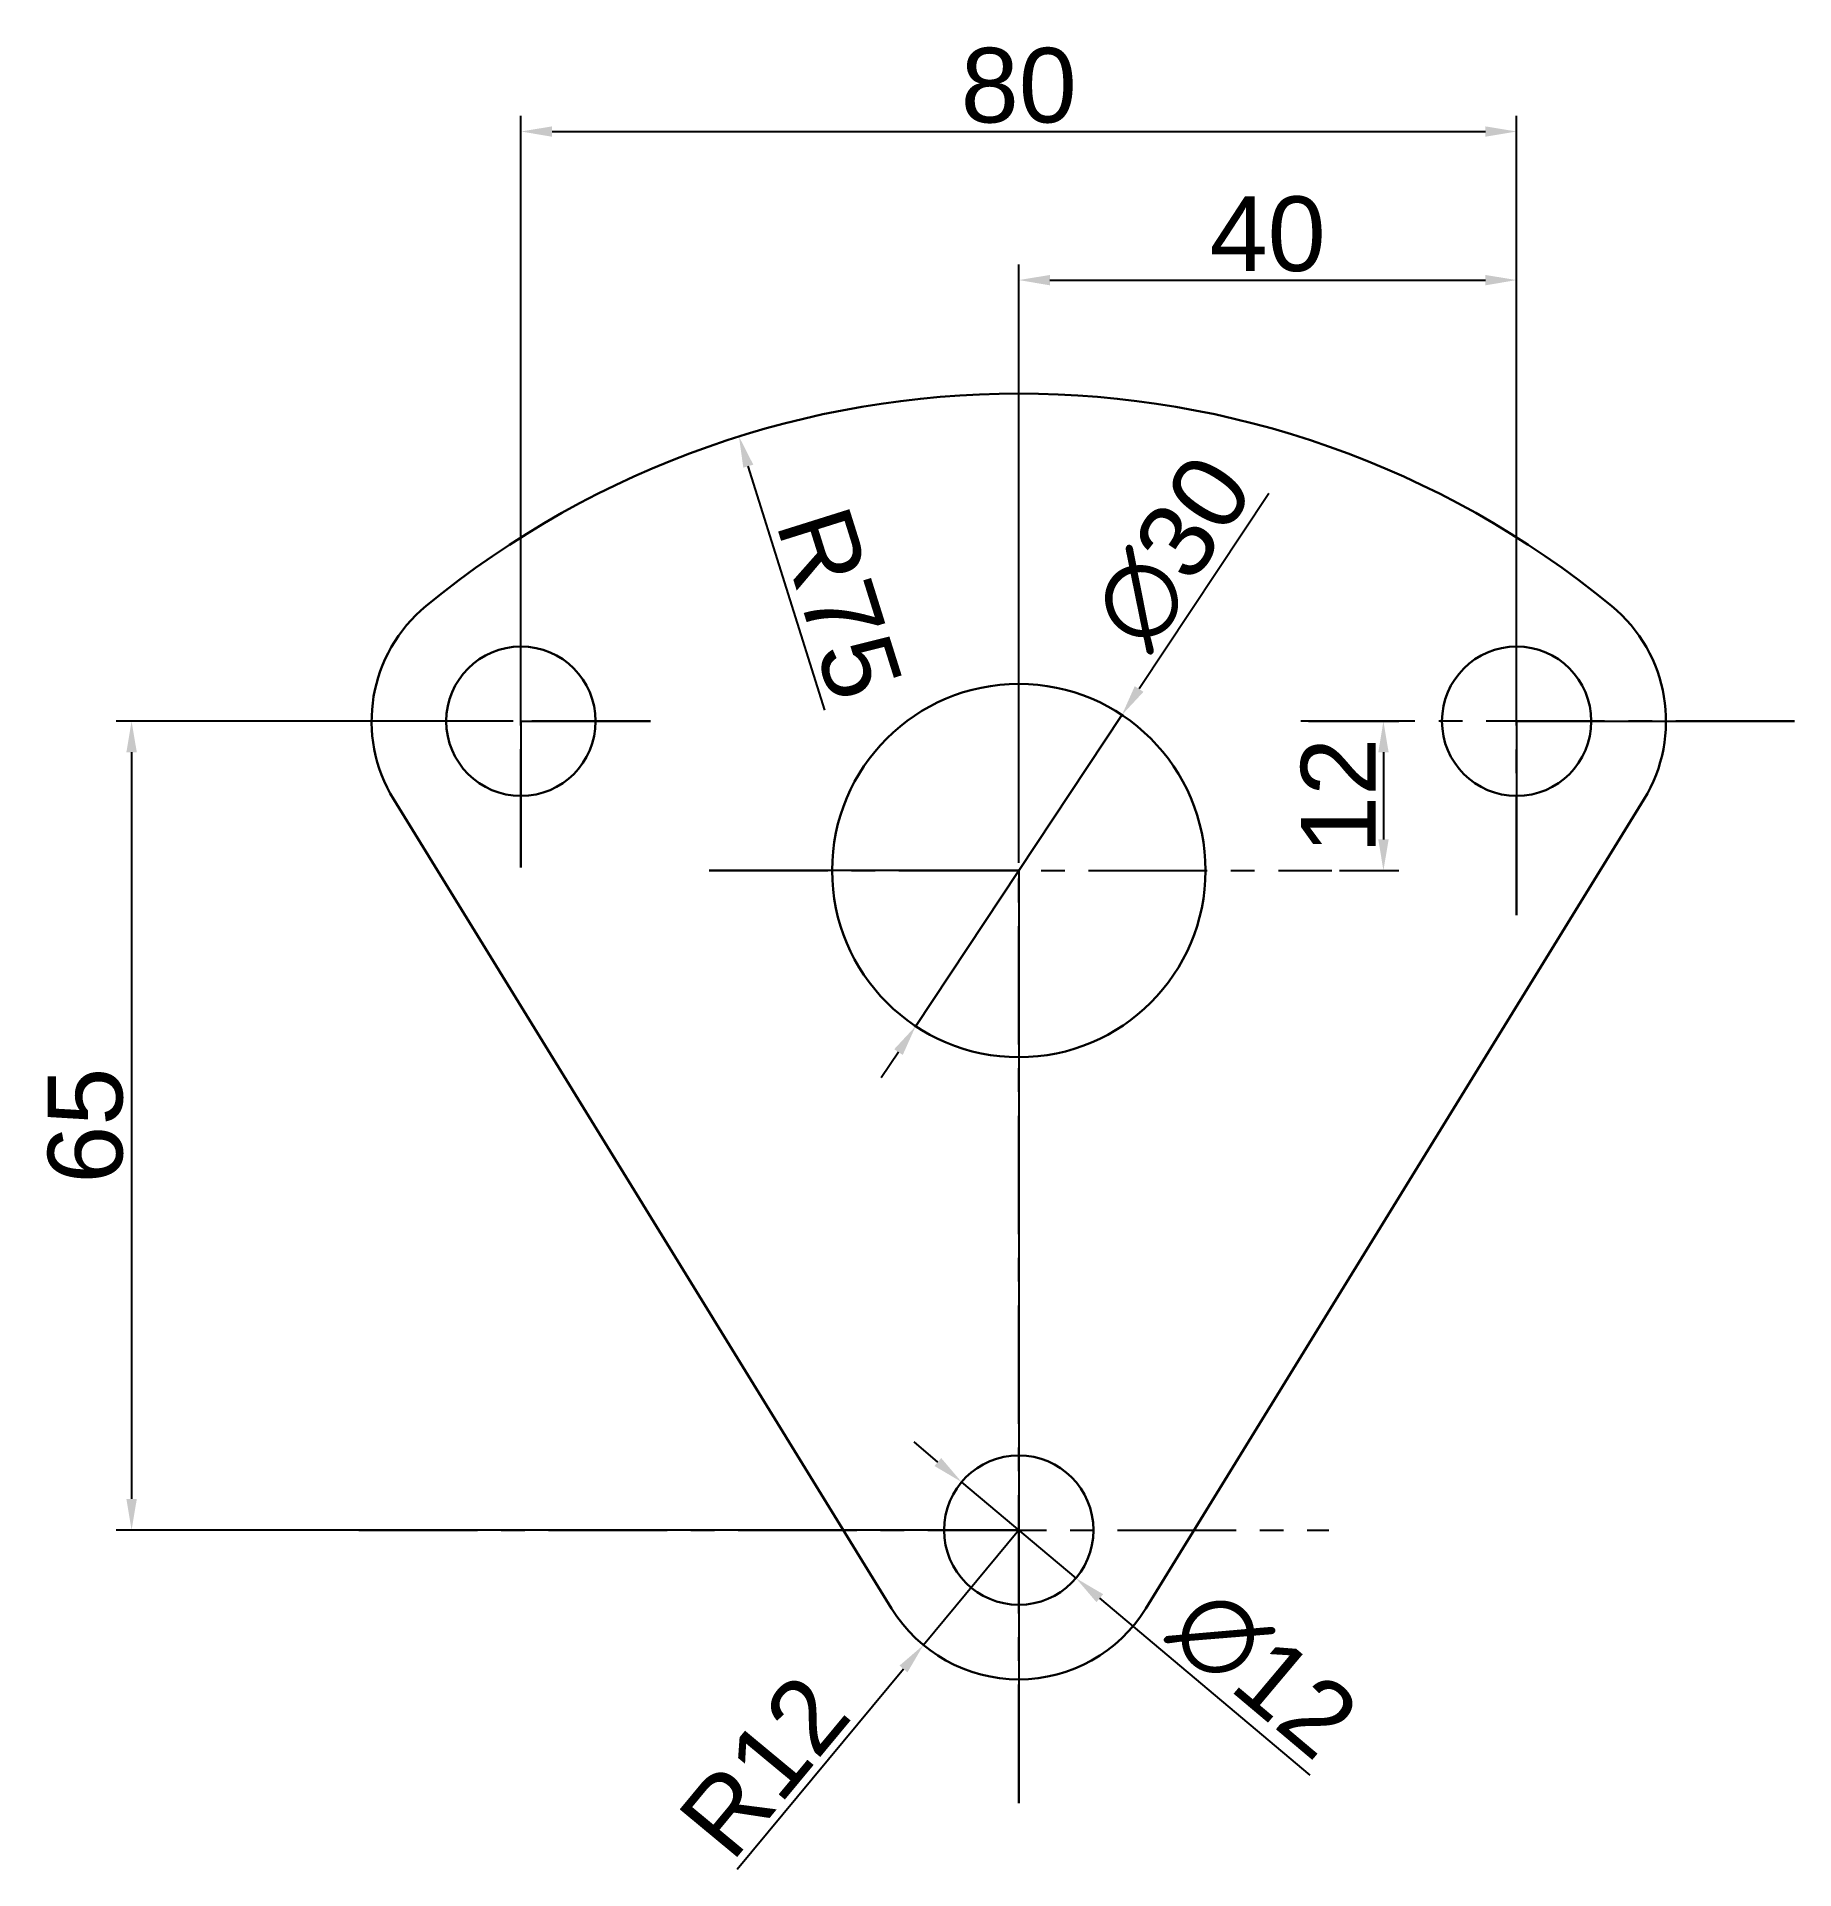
# Model space of a CAD drawing. Header units: millimetres. Extents: x 4054 to 4365, y 1605 to 1864.
# Drawn here: x 4054.1 to 4195.3, y 1716.4 to 1863.7 of the extents above; entities outside this region: 1.
import ezdxf

# ---------------------------------------------------------------- set-up
doc = ezdxf.new("R2010")
doc.units = ezdxf.units.MM
doc.header["$LTSCALE"] = 0.3
doc.linetypes.add('CENTER', pattern=[50.8, 31.75, -6.35, 6.35, -6.35])
doc.styles.get("Standard").update_dxf_attribs({"font": 'arial.ttf'})
doc.dimstyles.new('ISO-25', dxfattribs={"dimtxt": 6, "dimasz": 2.5, "dimexe": 1.25, "dimexo": 0.625, "dimtad": 1, "dimtxsty": 'Standard', "dimcen": 2.5, "dimadec": 0, "dimazin": 0, "dimtfac": 1, "dimtmove": 0, "dimatfit": 3, "dimfxl": 1, "dimarcsym": 0})

# ---------------------------------------------------------------- blocks, each defined once
blk = doc.blocks.new('*D1')
at = {"color": 0, "linetype": 'ByBlock', "lineweight": -2, "transparency": 16777216}
for p, q in [((4092.96, 1809.28), (4092.96, 1857.3)), ((4172.96, 1809.28), (4172.96, 1857.3)), ((4095.46, 1856.05), (4170.46, 1856.05))]:
    blk.add_line(p, q, dxfattribs=at)
at = {"color": 0, "linetype": 'ByBlock', "lineweight": 30, "transparency": 16777216}
for points in [[(4095.46, 1856.46), (4095.46, 1855.63), (4092.96, 1856.05)], [(4170.46, 1856.46), (4170.46, 1855.63), (4172.96, 1856.05)]]:
    blk.add_solid(points, dxfattribs=at)
at = {"layer": 'Defpoints', "color": 0, "linetype": 'ByBlock', "lineweight": 30, "transparency": 16777216}
for p in [(4172.96, 1856.05), (4092.96, 1808.66), (4172.96, 1808.66)]:
    blk.add_point(p, dxfattribs=at)
at = {"color": 0, "linetype": 'ByBlock', "transparency": 16777216, "insert": (4132.96, 1859.73), "char_height": 6, "attachment_point": 5}
blk.add_mtext('80', dxfattribs=at)
blk = doc.blocks.new('*D2')
at = {"color": 0, "linetype": 'ByBlock', "lineweight": -2, "transparency": 16777216}
for p, q in [((4132.96, 1797.28), (4132.96, 1845.36)), ((4172.96, 1809.28), (4172.96, 1845.36)), ((4135.46, 1844.11), (4170.46, 1844.11))]:
    blk.add_line(p, q, dxfattribs=at)
at = {"color": 0, "linetype": 'ByBlock', "lineweight": 30, "transparency": 16777216}
for points in [[(4135.46, 1844.52), (4135.46, 1843.69), (4132.96, 1844.11)], [(4170.46, 1844.52), (4170.46, 1843.69), (4172.96, 1844.11)]]:
    blk.add_solid(points, dxfattribs=at)
at = {"layer": 'Defpoints', "color": 0, "linetype": 'ByBlock', "lineweight": 30, "transparency": 16777216}
for p in [(4172.96, 1844.11), (4172.96, 1808.66), (4132.96, 1796.66)]:
    blk.add_point(p, dxfattribs=at)
at = {"color": 0, "linetype": 'ByBlock', "transparency": 16777216, "insert": (4152.96, 1847.79), "char_height": 6, "attachment_point": 5}
blk.add_mtext('40', dxfattribs=at)
blk = doc.blocks.new('*D3')
at = {"color": 0, "linetype": 'ByBlock', "lineweight": -2, "transparency": 16777216}
blk.add_line((4117.39, 1809.56), (4111.23, 1829.15), dxfattribs=at)
at = {"color": 0, "linetype": 'ByBlock', "lineweight": 30, "transparency": 16777216}
blk.add_solid([(4111.63, 1829.28), (4110.83, 1829.03), (4110.48, 1831.54)], dxfattribs=at)
at = {"layer": 'Defpoints', "color": 0, "linetype": 'ByBlock', "lineweight": 30, "transparency": 16777216}
for p in [(4110.48, 1831.54), (4132.96, 1759.99)]:
    blk.add_point(p, dxfattribs=at)
at = {"color": 0, "linetype": 'ByBlock', "transparency": 16777216, "insert": (4118.55, 1818.11), "char_height": 6, "attachment_point": 5, "rotation": 287.4441}
blk.add_mtext('R75', dxfattribs=at)
blk = doc.blocks.new('*D4')
at = {"color": 0, "linetype": 'ByBlock', "lineweight": -2, "transparency": 16777216}
for p, q in [((4132.96, 1743.66), (4125.3, 1734.42)), ((4110.34, 1716.4), (4123.7, 1732.5))]:
    blk.add_line(p, q, dxfattribs=at)
at = {"color": 0, "linetype": 'ByBlock', "lineweight": 30, "transparency": 16777216}
blk.add_solid([(4123.38, 1732.77), (4124.02, 1732.23), (4125.3, 1734.42)], dxfattribs=at)
at = {"layer": 'Defpoints', "color": 0, "linetype": 'ByBlock', "lineweight": 30, "transparency": 16777216}
for p in [(4132.96, 1743.66), (4125.3, 1734.42)]:
    blk.add_point(p, dxfattribs=at)
at = {"color": 0, "linetype": 'ByBlock', "transparency": 16777216, "insert": (4112.5, 1724.69), "char_height": 6, "attachment_point": 5, "rotation": 50.3145}
blk.add_mtext('R12', dxfattribs=at)
blk = doc.blocks.new('*D5')
at = {"color": 0, "linetype": 'ByBlock', "lineweight": -2, "transparency": 16777216}
for p, q in [((4153.05, 1826.96), (4142.63, 1811.25)), ((4124.68, 1784.16), (4141.25, 1809.16)), ((4123.3, 1782.07), (4121.91, 1779.99))]:
    blk.add_line(p, q, dxfattribs=at)
at = {"color": 0, "linetype": 'ByBlock', "lineweight": 30, "transparency": 16777216}
for points in [[(4142.28, 1811.48), (4142.98, 1811.02), (4141.25, 1809.16)], [(4122.95, 1782.3), (4123.64, 1781.84), (4124.68, 1784.16)]]:
    blk.add_solid(points, dxfattribs=at)
at = {"layer": 'Defpoints', "color": 0, "linetype": 'ByBlock', "lineweight": 30, "transparency": 16777216}
for p in [(4141.25, 1809.16), (4124.68, 1784.16)]:
    blk.add_point(p, dxfattribs=at)
at = {"color": 0, "linetype": 'ByBlock', "transparency": 16777216, "insert": (4145.32, 1822.28), "char_height": 6, "attachment_point": 5, "rotation": 56.464}
blk.add_mtext('∅30', dxfattribs=at)
blk = doc.blocks.new('*D6')
at = {"color": 0, "linetype": 'ByBlock', "lineweight": -2, "transparency": 16777216}
for p, q in [((4156.25, 1808.66), (4163.51, 1808.66)), ((4162.26, 1806.16), (4162.26, 1799.16)), ((4158.73, 1796.66), (4163.51, 1796.66))]:
    blk.add_line(p, q, dxfattribs=at)
at = {"color": 0, "linetype": 'ByBlock', "lineweight": 30, "transparency": 16777216}
for points in [[(4161.85, 1806.16), (4162.68, 1806.16), (4162.26, 1808.66)], [(4161.85, 1799.16), (4162.68, 1799.16), (4162.26, 1796.66)]]:
    blk.add_solid(points, dxfattribs=at)
at = {"layer": 'Defpoints', "color": 0, "linetype": 'ByBlock', "lineweight": 30, "transparency": 16777216}
for p in [(4155.63, 1808.66), (4158.11, 1796.66), (4162.26, 1796.66)]:
    blk.add_point(p, dxfattribs=at)
at = {"color": 0, "linetype": 'ByBlock', "transparency": 16777216, "insert": (4158.63, 1802.66), "char_height": 6, "attachment_point": 5, "rotation": 90}
blk.add_mtext('12', dxfattribs=at)
blk = doc.blocks.new('*D7')
at = {"color": 0, "linetype": 'ByBlock', "lineweight": -2, "transparency": 16777216}
for p, q in [((4092.34, 1808.66), (4060.43, 1808.66)), ((4061.68, 1806.16), (4061.68, 1746.16)), ((4092.34, 1743.66), (4060.43, 1743.66))]:
    blk.add_line(p, q, dxfattribs=at)
at = {"color": 0, "linetype": 'ByBlock', "lineweight": 30, "transparency": 16777216}
for points in [[(4061.26, 1806.16), (4062.1, 1806.16), (4061.68, 1808.66)], [(4061.26, 1746.16), (4062.1, 1746.16), (4061.68, 1743.66)]]:
    blk.add_solid(points, dxfattribs=at)
at = {"layer": 'Defpoints', "color": 0, "linetype": 'ByBlock', "lineweight": 30, "transparency": 16777216}
for p in [(4092.96, 1808.66), (4061.68, 1743.66), (4092.96, 1743.66)]:
    blk.add_point(p, dxfattribs=at)
at = {"color": 0, "linetype": 'ByBlock', "transparency": 16777216, "insert": (4057.99, 1776.16), "char_height": 6, "attachment_point": 5, "rotation": 90}
blk.add_mtext('65', dxfattribs=at)
blk = doc.blocks.new('*D8')
at = {"color": 0, "linetype": 'ByBlock', "lineweight": -2, "transparency": 16777216}
for p, q in [((4126.46, 1749.13), (4124.55, 1750.74)), ((4128.37, 1747.52), (4137.55, 1739.8)), ((4156.38, 1723.96), (4139.47, 1738.19))]:
    blk.add_line(p, q, dxfattribs=at)
at = {"color": 0, "linetype": 'ByBlock', "lineweight": 30, "transparency": 16777216}
for points in [[(4126.73, 1749.45), (4126.19, 1748.81), (4128.37, 1747.52)], [(4139.74, 1738.51), (4139.2, 1737.87), (4137.55, 1739.8)]]:
    blk.add_solid(points, dxfattribs=at)
at = {"layer": 'Defpoints', "color": 0, "linetype": 'ByBlock', "lineweight": 30, "transparency": 16777216}
for p in [(4128.37, 1747.52), (4137.55, 1739.8)]:
    blk.add_point(p, dxfattribs=at)
at = {"color": 0, "linetype": 'ByBlock', "transparency": 16777216, "insert": (4152.62, 1732.16), "char_height": 6, "attachment_point": 5, "rotation": 319.9256}
blk.add_mtext('∅12', dxfattribs=at)

msp = doc.modelspace()

# ---------------------------------------------------------------- linework, layer by layer
at = {"linetype": 'CENTER'}
for p, q in [((4132.964, 1721.715), (4132.964, 1845.059)), ((4172.964, 1793.066), (4172.964, 1836.731)), ((4092.964, 1796.892), (4092.964, 1836.056)), ((4103.366, 1808.659), (4076.108, 1808.659)), ((4195.276, 1808.659), (4155.629, 1808.659)), ((4108.097, 1796.659), (4158.107, 1796.659)), ((4079.938, 1743.659), (4157.881, 1743.659))]:
    msp.add_line(p, q, dxfattribs=at)
for p, q in [((4092.964, 1808.659), (4103.366, 1808.659)), ((4092.964, 1808.659), (4092.964, 1796.892)), ((4172.964, 1808.659), (4195.276, 1808.659)), ((4172.964, 1808.659), (4172.964, 1793.066)), ((4132.964, 1796.659), (4108.097, 1796.659)), ((4132.964, 1796.659), (4132.964, 1721.715)), ((4132.964, 1743.659), (4079.938, 1743.659)), ((4144.964, 1743.659), (4144.964, 1743.659)), ((4365.142, 1605.082), (4365.142, 1605.082))]:
    msp.add_line(p, q)
at = {"lineweight": 30}
for p, q in [((4082.744, 1802.37), (4122.744, 1737.37)), ((4183.184, 1802.37), (4143.184, 1737.37))]:
    msp.add_line(p, q, dxfattribs=at)
for centre, radius in [((4092.964, 1808.659), 6), ((4172.964, 1808.659), 6), ((4132.964, 1796.659), 15), ((4132.964, 1743.659), 6)]:
    msp.add_circle(centre, radius, dxfattribs=at)
for centre, radius, start, end in [((4132.964, 1759.987), 75, 50.5859, 129.4141), ((4092.964, 1808.659), 12, 129.4141, 211.6075), ((4172.964, 1808.659), 12, 328.3925, 50.5859), ((4132.964, 1743.659), 12, 211.6075, 328.3925)]:
    msp.add_arc(centre, radius, start, end, dxfattribs=at)

# ---------------------------------------------------------------- dimensions: what is measured, and where the dimension line sits
at = {"linetype": 'ByBlock'}
for base, p1, picture, middle in [((4172.964, 1856.046), (4092.964, 1808.659), '*D1', (4132.964, 1856.046)), ((4172.964, 1844.105), (4132.964, 1796.659), '*D2', (4152.964, 1844.105))]:
    dim = msp.add_linear_dim(base=base, p1=p1, p2=(4172.964, 1808.659), dimstyle='ISO-25', dxfattribs=at)
    dim.commit()
    dim.dimension.update_dxf_attribs({"geometry": picture, "text_midpoint": middle, "dimtype": 160})
for center, mpoint, picture, middle in [((4132.964, 1759.987), (4110.48, 1831.538), '*D3', (4115.045, 1817.012)), ((4132.964, 1743.659), (4125.301, 1734.425), '*D4', (4115.3, 1722.372))]:
    dim = msp.add_radius_dim(center=center, mpoint=mpoint, dimstyle='ISO-25', dxfattribs=at)
    dim.commit()
    dim.dimension.update_dxf_attribs({"geometry": picture, "text_midpoint": middle, "dimtype": 164})
dim = msp.add_diameter_dim_2p(p1=(4124.677, 1784.156), p2=(4141.251, 1809.162), dimstyle='ISO-25', dxfattribs=at)
dim.commit()
dim.dimension.update_dxf_attribs({"geometry": '*D5', "text_midpoint": (4148.53, 1820.145)})
for base, p1, p2, picture, middle in [((4061.679, 1743.659), (4092.964, 1808.659), (4092.964, 1743.659), '*D7', (4057.99, 1776.159)), ((4162.263, 1796.659), (4155.629, 1808.659), (4158.107, 1796.659), '*D6', (4158.626, 1802.659))]:
    dim = msp.add_linear_dim(base=base, p1=p1, p2=p2, angle=90, dimstyle='ISO-25', dxfattribs=at)
    dim.commit()
    dim.dimension.update_dxf_attribs({"geometry": picture, "text_midpoint": middle})
dim = msp.add_diameter_dim_2p(p1=(4128.372, 1747.522), p2=(4137.555, 1739.797), dimstyle='ISO-25', dxfattribs=at)
dim.commit()
dim.dimension.update_dxf_attribs({"geometry": '*D8', "text_midpoint": (4150.135, 1729.212), "dimtype": 163})

doc.saveas('drawing.dxf')
